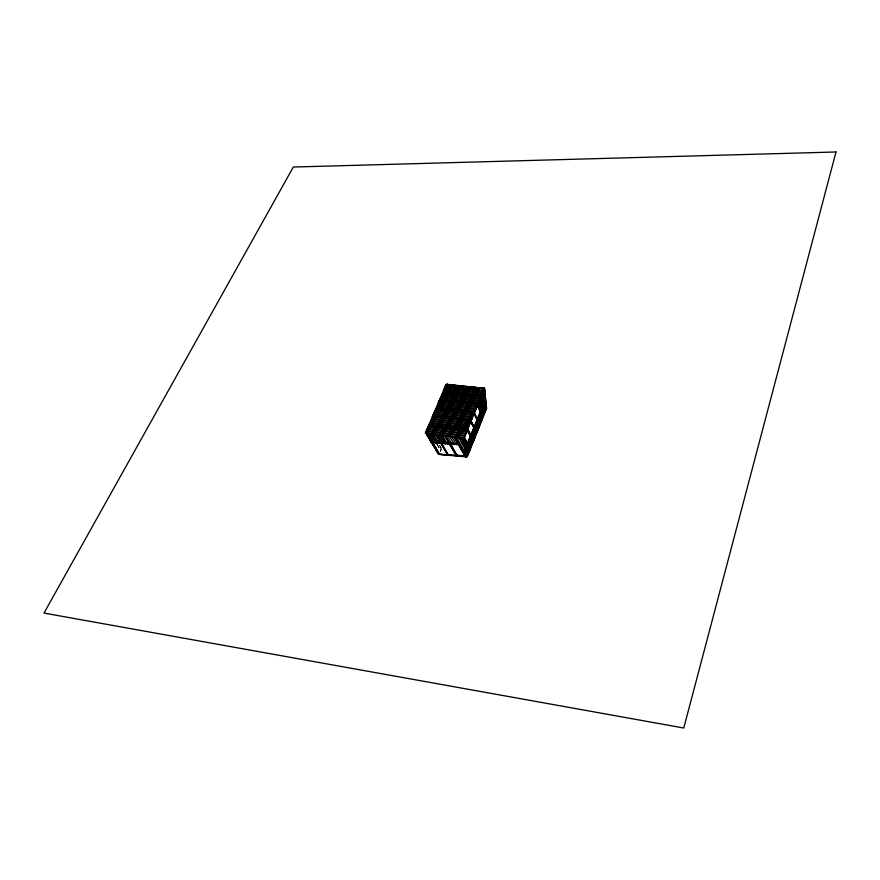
<?xml version="1.0" encoding="UTF-8"?>
<svg xmlns="http://www.w3.org/2000/svg" width="880" height="880" viewBox="0 0 880 880"><rect width="100%" height="100%" fill="white"/><g stroke="black" fill="none" stroke-linecap="round" stroke-linejoin="round"><path stroke-width="0.66" stroke-dasharray="4.4 3.3" d="M436.722 444.004L440.209 450.01L441.232 447.557M440.253 451.407L441.276 448.921M440.429 451.396L441.463 448.899M436.997 443.894L440.385 449.603M439.604 445.379L440.957 447.667M439.538 445.544L440.891 447.832"/><path stroke-width="1.32" d="M464.145 442.145L464.255 443.124M464.739 443.96L461.417 438.13L464.739 443.96L465.905 457.193L454.333 437.25L465.729 457.171M485.089 394.152L482.042 387.805L485.089 394.152L486.31 407.374M467.06 430.243L470.36 436.117L467.313 443.674M474.859 387.255L475.079 387.948L471.02 387.772M466.62 456.522L439.087 454.212L466.114 456.258M466.422 455.202L464.409 438.196L425.403 433.092L464.299 437.954L466.059 456.742L466.587 456.511M466.477 455.433L467.126 456.566M476.311 431.31L477.807 427.559M483.318 413.831L484.814 410.091M428.043 434.39L427.724 435.171L439.23 454.454L466.488 456.852L455.081 437.041L466.257 456.489M467.478 453.783L468.985 450.043M469.26 449.009L470.756 445.258M472.758 440.264L477.983 427.57M478.984 425.073L481.492 418.836M482.493 416.339L484.99 410.102M466.488 456.852L471.614 444.048M473.121 440.297L485.628 409.09M486.288 407.132L480.876 397.584M464.827 445.467L468.963 452.573L466.961 456.984L455.675 437.316L475.926 387.871M464.519 441.221L469.799 450.505L468.963 452.573M481.272 411.818L469.018 442.266L471.449 446.38L469.799 450.505M470.03 440.341L472.263 444.323L471.449 446.38M470.855 438.295L473.088 442.277L472.263 444.323M473.088 442.277L473.913 440.231L471.68 436.238M472.318 434.06L474.727 438.185L473.913 440.231M474.144 430.122L476.355 434.115L474.727 438.185M474.782 427.944L477.169 432.08L476.355 434.115M476.586 424.028L478.786 428.032L477.169 432.08M477.4 422.004L479.6 426.008L478.786 428.032M478.038 419.848L480.403 423.995L479.6 426.008M486.629 407.88L480.403 423.995M467.819 442.42L470.987 436.062L467.676 444.279M467.775 443.124L476.905 419.87M471.262 434.456L473.275 429.451M474.045 427.548C475.178 426.404 472.956 427.9 474.54 427.823L473.781 428.208M482.427 407.638L480.634 412.104M484.385 403.59L483.934 403.557M470.558 421.212L474.265 427.9L470.756 435.699M477.114 405.053L480.755 411.785L477.301 419.463M467.819 444.521L471.119 436.304M471.251 435.974L482.559 407.88M484.099 404.063L483.736 404.041M468.193 444.323L469.128 442.563L471.383 446.545M468.996 442.915L469.018 442.266M465.619 455.983L465.982 456.588M459.03 443.916L431.926 441.661M458.953 444.378L456.445 443.971M460.922 455.796L456.236 455.158M425.469 432.927L464.255 437.745L484.297 388.311L446.281 384.274L425.403 433.092M486.244 407.528L484.506 388.685L446.017 384.901M466.059 456.742L464.409 438.196L426.811 433.631L447.568 384.153M449.944 443.905L444.939 436.073L456.951 455.785L457.314 455.246M467.709 429.594L467.687 430.177L467.709 429.594L430.463 425.073L430.441 425.645M471.207 420.97L471.185 421.542L471.207 420.97L434.071 416.57L434.049 417.142M474.562 412.775L474.54 413.358L474.562 412.775L437.525 408.507M477.851 404.58L477.829 405.152L477.851 404.58L440.913 400.422L440.902 400.994M481.14 396.473L481.118 397.045L481.14 396.473L444.301 392.436L444.279 393.008M486.112 407.836L484.297 388.311M446.061 384.472L484.396 388.443L483.989 388.916M448.338 454.465L447.986 454.993L447.623 454.399M456.093 455.488L449.361 443.916L449.57 443.135M449.361 443.916L449.933 443.157M457.171 455.587L450.582 443.674M426.448 433.18L438.515 454.102L426.096 433.455L447.106 384.483M439.23 454.454L434.632 445.621M448.206 454.795L441.54 442.926M449.438 443.465L445.313 435.82M432.069 441.903L432.575 442.178M436.227 435.039C437.008 433.708 438.966 441.881 440.759 442.739M447.667 384.527L447.645 385.088L447.678 384.318M426.932 433.884L426.943 433.301M441.408 443.256L440.693 443.19L447.491 454.729M454.256 444.488L449.878 436.909M456.533 444.675L452.034 437.184M438.372 443.157L433.224 434.61L438.141 442.926M440.616 443.344L435.545 434.907M442.871 443.531L438.108 435.446M440.33 435.721C448.778 454.575 445.148 434.918 438.339 435.248M447.458 443.916L442.662 436.007M451.99 444.301L447.524 436.612M433.884 442.783L428.593 434.038L433.653 442.552M436.128 442.97L430.903 434.324L435.897 442.739M472.549 387.013L473 387.035M451.891 384.802L454.63 385.099M431.651 442.607L426.646 433.796L431.475 442.585M477.301 420.035L477.785 419.738L477.169 419.782M465.762 454.894L464.761 452.276M480.755 411.785L480.139 411.829L481.019 411.708L480.535 412.005L476.652 404.745M460.471 386.672L463.177 386.782M469.92 387.079L475.321 387.31M481.822 388.003L484.462 388.278L485.1 393.261M427.724 435.171L433.191 435.545M435.93 435.732L442.772 436.194M440.11 442.816L431.937 442.233L459.041 444.499M444.191 443.102L451 443.586M477.29 418.902L480.535 411.433M477.037 420.112L477.664 420.057M473.649 427.955L474.177 427.801M470.36 436.117L470.987 436.062L467.247 429.385M438.339 442.189L440.902 442.409M459.041 444.675L431.871 442.398L426.701 434.016M458.491 455.356L460.867 455.565M439.219 453.882L428.494 435.611M446.127 454.498L450.582 454.883M445.995 384.637L484.506 388.685M447.524 384.835L484.264 388.762M445.225 386.452L483.395 390.555M445.159 386.606L483.208 390.676M445.181 386.881L483.23 390.951M444.378 388.432L482.581 392.568M444.312 388.586L482.394 392.689M444.334 388.861L482.416 392.964M443.542 390.412L481.767 394.57M443.476 390.566L481.58 394.702M443.498 390.841L481.602 394.977M442.816 392.425L480.832 396.55M442.629 392.557L480.942 396.594M442.651 392.832L480.777 396.99M444.169 392.755L481.008 396.803M441.848 394.383L480.128 398.607M441.782 394.548L479.941 398.739M441.804 394.812L479.963 399.014M441.001 396.374L479.303 400.631M440.935 396.539L479.127 400.763M440.957 396.814L479.138 401.038M440.154 398.376L478.489 402.655M440.088 398.53L478.302 402.787M440.11 398.805L478.324 403.062M439.307 400.378L477.664 404.69M439.241 400.532L477.719 404.899M439.263 400.807L477.499 405.097M438.449 402.38L476.839 406.725M438.383 402.545L476.652 406.857M438.405 402.809L476.674 407.132M437.723 404.426L476.003 408.771M437.536 404.547L475.827 408.892M437.558 404.822L475.838 409.178M436.744 406.395L475.178 410.806M436.678 406.56L474.991 410.938M436.7 406.835L475.013 411.224M435.82 408.573L474.353 412.852M437.393 408.826L474.43 413.105M435.842 408.848L474.188 413.27M435.028 410.432L473.517 414.909M434.962 410.597L473.33 415.041M434.984 410.872L473.352 415.316M434.17 412.467L472.681 416.966M434.104 412.621L472.494 417.098M434.126 412.896L472.516 417.373M433.312 414.491L471.845 419.023M433.235 414.656L471.658 419.155M433.257 414.931L471.68 419.441M432.443 416.526L471.009 421.091M432.377 416.68L471.075 421.3M432.399 416.955L470.844 421.498M431.574 418.561L470.173 423.159M431.508 418.726L469.986 423.291M431.53 419.001L470.008 423.566M430.716 420.596L469.337 425.227M430.639 420.761L469.15 425.359M430.661 421.036L469.161 425.645M429.847 422.642L468.49 427.306M429.77 422.807L468.303 427.438M429.792 423.082L468.325 427.724M428.967 424.688L467.533 429.352M428.901 424.853L467.654 429.385M428.923 425.128L467.478 429.803M430.331 425.403L467.577 429.924M431.772 425.799L434.434 426.129M438.427 426.613L442.42 427.097M445.082 427.427L449.064 427.911M453.057 428.395L455.719 428.714M461.043 429.363L463.694 429.693M428.098 426.745L466.807 431.464M428.032 426.91L466.62 431.607M428.054 427.185L466.631 431.882M427.229 428.802L465.96 433.554M427.152 428.967L465.762 433.697M427.185 429.242L465.784 433.972M426.349 430.859L465.113 435.655M426.283 431.024L464.915 435.787M426.305 431.299L464.937 436.073M426.811 433.631L464.156 438.295M456.742 437.767L465.762 453.497M485.903 403.062L480.821 393.514M485.452 398.134L482.416 392.315M427.625 434.445L428.989 436.733M430.353 439.021L439.362 454.124M426.162 433.29L438.416 453.805M436.359 434.709L441.122 442.772M440.902 442.981L447.986 454.993M440.275 435.49L445.192 443.729M449.581 443.707L456.599 455.752M454.575 437.492L465.905 457.193M465.322 447.051L468.622 452.837M465.311 448.789L459.052 437.833L465.201 448.712M464.827 448.855L468.072 454.806M465.146 450.274L467.797 454.905M464.343 441.078L469.733 450.67M464.178 441.496L469.458 450.769M461.659 438.383L464.574 443.498M464.937 445.786L468.897 452.738M464.046 436.832L470.558 448.602M464.354 437.844L467.676 443.707L470.723 436.15L467.423 430.265M463.694 437.107L470.283 448.712M468.853 442.673L471.108 446.644M470.679 438.152L472.912 442.134M470.789 438.46L473.022 442.442M470.514 438.559L472.747 442.541M469.854 440.209L472.197 444.488M469.678 440.616L471.922 444.598M467.819 429.286L471.119 435.732L467.995 430.166M471.504 436.106L473.847 440.396M471.339 436.513L473.572 440.495M472.428 434.357L474.661 438.35M472.153 434.467L474.386 438.449M473.968 429.979L476.289 434.28M473.803 430.386L476.014 434.379M473.143 432.014L475.475 436.315M472.978 432.421L475.2 436.414M471.13 421.113L474.397 427.009M470.69 420.882L474.397 427.581L477.532 419.815L473.847 413.094M474.892 428.241L477.103 432.245M474.617 428.351L476.828 432.344M470.085 420.915L474.045 428.12M475.596 425.92L477.917 430.221M475.431 426.316L477.642 430.32M477.224 421.872L479.534 426.173M477.059 422.268L479.259 426.283M476.41 423.885L478.731 428.197M476.245 424.292L478.456 428.296M473.77 411.829L477.653 419.496L473.979 412.775M478.148 420.145L480.337 424.16M477.873 420.255L480.073 424.259M473.374 412.797L478.588 422.378M478.852 417.835L481.151 422.147M478.687 418.242L480.876 422.246M480.458 413.82L482.757 418.132M480.304 414.227L482.482 418.242M479.655 415.822L481.954 420.134M479.49 416.229L481.679 420.244M477.62 405.086L483.549 416.13M477.411 405.042L480.887 411.466M481.107 412.214L483.285 416.24M478.555 400.499L484.88 412.247M478.082 402.226L484.352 414.139M477.741 402.501L484.077 414.238M479.699 398.233L485.947 410.157M479.369 398.497L485.672 410.267M478.896 400.235L485.155 412.148M480.513 396.242L486.739 408.177M480.172 396.506L486.475 408.276M481.096 398.442L485.76 407.264M481.921 392.304L485.54 399.124M481.107 394.273L486.046 403.546M480.953 394.592L486.002 404.041M482.042 387.805L485.144 393.657M482.075 391.985L485.595 398.629M464.002 438.449L464.64 443.333M484.11 388.597L485.859 407.429M836 151.987L683.76 728.013L44 613.074L293.326 167.046L836 151.987M470.459 386.584L470.822 387.046L470.459 386.584"/></g></svg>
